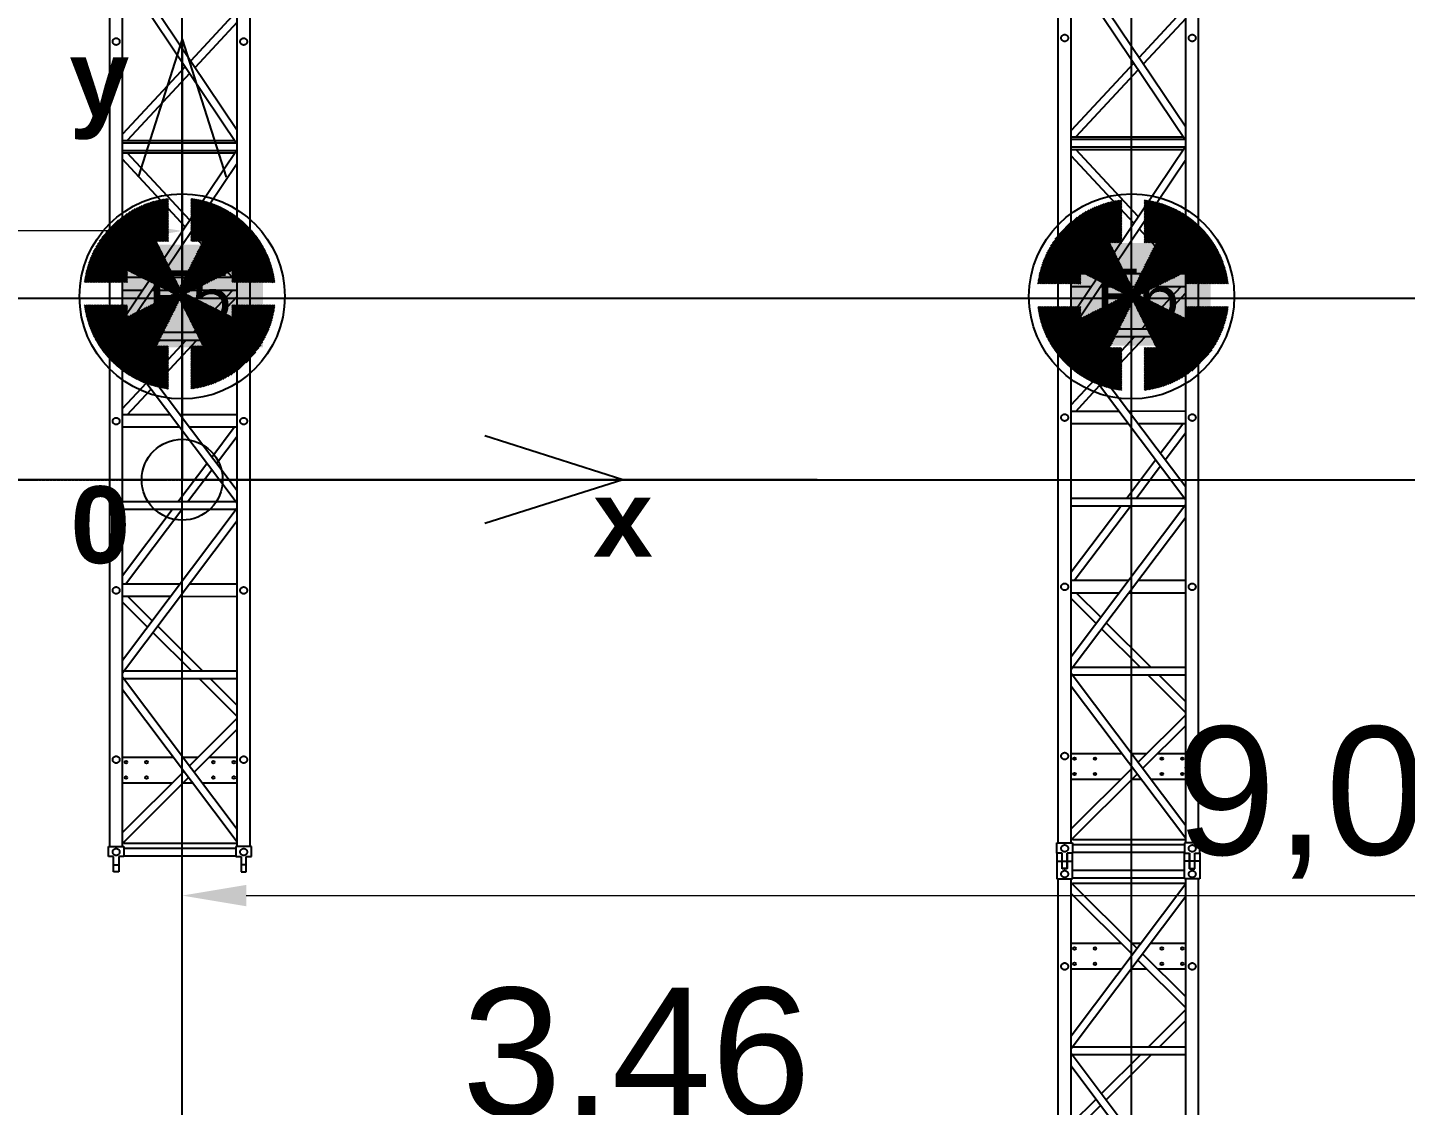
# Model space of a CAD drawing. Header units: millimetres. Extents: x -30921 to 91963, y -65754 to 26853.
# Drawn here: x -603 to 4767, y -16828 to -12625 of the extents above; entities that cross this region are included whole.
import ezdxf

# ---------------------------------------------------------------- set-up
doc = ezdxf.new("R2010")
doc.units = ezdxf.units.MM
doc.header["$LTSCALE"] = 0.1
doc.header["$MEASUREMENT"] = 0
doc.linetypes.add('AXES2', pattern=[28.575, 19.05, -3.175, 3.175, -3.175])
doc.linetypes.add('CACHE2', pattern=[4.7625, 3.175, -1.5875])
doc.layers.get('0').update_dxf_attribs({"linetype": 'CONTINUOUS'})
doc.layers.get('Defpoints').update_dxf_attribs({"linetype": 'CONTINUOUS'})
for name, color, linetype, lineweight in [('BORN IN 90-Cotation', 6, 'CONTINUOUS', 9), ('LOADIST POINTS_DECKCHAINES', 7, 'CONTINUOUS', 0), ('PRE RIG COTATIONS', 5, 'CONTINUOUS', 0)]:
    doc.layers.add(name, color=color, linetype=linetype, lineweight=lineweight)
for name, color, linetype in [('BORN IN 90-Repère', 24, 'CONTINUOUS'), ('BORN IN 90-Scène 24.40X14.64', 190, 'CACHE2'), ('LOADIST POINTS_ACCROCHES', 7, 'CONTINUOUS'), ('LOADIST POINTS_ACCROCHES_nom', 7, 'CONTINUOUS'), ('PRE RIG STACCO C500 ACIER', 7, 'CONTINUOUS'), ('SALLE PASSERELLE', 8, 'CONTINUOUS'), ('SALLE PTRES_FACE__LOINTAIN', 100, 'CONTINUOUS'), ('SALLE PTRES_JARDIN_COUR', 90, 'CONTINUOUS')]:
    doc.layers.add(name, color=color, linetype=linetype)
doc.styles.add('Arial', font='arial.ttf')
doc.styles.get("Standard").update_dxf_attribs({"font": 'ARIALUNI.TTF'})
doc.dimstyles.new('1-100', dxfattribs={"dimscale": 100, "dimtxt": 2.5, "dimasz": 2.5, "dimexe": 1.25, "dimexo": 0.625, "dimtad": 1, "dimlfac": 0.001, "dimzin": 1, "dimtxsty": 'STANDARD', "dimcen": 2.5, "dimclrd": 256, "dimclre": 256, "dimclrt": 7, "dimadec": 0, "dimazin": 0, "dimtfac": 1, "dimtmove": 0, "dimatfit": 0, "dimfxl": 1.25, "dimlwd": -1, "dimlwe": -1, "dimarcsym": 0})
doc.dimstyles.get("Standard").update_dxf_attribs({"dimtxt": 500, "dimasz": 200, "dimexe": 0.18, "dimexo": 0.0625, "dimgap": 100, "dimtad": 1, "dimtih": 1, "dimtoh": 1, "dimlfac": 0.001, "dimzin": 0, "dimdsep": 46, "dimtxsty": 'Arial', "dimcen": 0.09, "dimadec": 0, "dimazin": 0, "dimtfac": 1, "dimtofl": 0, "dimtmove": 2, "dimatfit": 3, "dimfxl": 0.18, "dimtolj": 1, "dimtzin": 0, "dimarcsym": 0})

# ---------------------------------------------------------------- blocks, each defined once
blk = doc.blocks.new('STACCO_500_CARRE_ACIER_5.60_VERT')
at = {"color": 3}
for p, q in [((-0.028, 0), (0.032, 0)), ((-0.028, 0), (0, 0)), ((-0.028, -0.02), (-0.028, 0)), ((0, 0), (0, -0.02)), ((0.032, 0), (0.032, 0.02)), ((0.032, 0.02), (0.0715, 0.02)), ((0.0715, 0.02), (0.0715, -0.04)), ((0.0715, 0.015), (5.5315, 0.015)), ((5.631, 0.02), (5.5315, 0.02)), ((5.5315, 0.02), (5.5315, -0.04)), ((5.571, -0.02), (5.571, 0)), ((5.571, 0), (5.631, 0)), ((5.6, 0.02), (5.6, 0.002)), ((5.6, 0.02), (5.6, 0)), ((5.631, 0), (5.631, 0.02)), ((0.032, -0.02), (-0.028, -0.02)), ((0.032, -0.04), (0.032, -0.02)), ((0.0715, -0.04), (0.032, -0.04)), ((0.035, -0.04), (0.035, -0.477)), ((0.035, -0.04), (0.035, -0.477)), ((0.065, -0.04), (0.065, -0.477)), ((0.0715, -0.035), (5.5315, -0.035)), ((0.3401, -0.2924), (0.0837, -0.035)), ((0.085, -0.04), (0.085, -0.477)), ((0.0883, -0.482), (0.6819, -0.035)), ((0.3643, -0.2742), (0.1261, -0.035)), ((0.1381, -0.482), (0.7317, -0.035)), ((0.32, -0.035), (0.32, -0.2297)), ((0.42, -0.035), (0.42, -0.2322)), ((0.725, -0.482), (0.725, -0.0401)), ((0.7483, -0.035), (1.3419, -0.482)), ((0.755, -0.482), (0.755, -0.0401)), ((0.7981, -0.035), (1.3917, -0.482)), ((0.9272, -0.1322), (1.0239, -0.035)), ((1.0458, -0.2215), (1.0458, -0.035)), ((1.0941, -0.2579), (1.0941, -0.035)), ((1.0941, -0.047), (1.385, -0.266)), ((1.1281, -0.035), (1.385, -0.2284)), ((1.385, -0.4769), (1.385, -0.035)), ((1.4083, -0.482), (2.0019, -0.035)), ((1.415, -0.4769), (1.415, -0.035)), ((1.4581, -0.482), (2.0517, -0.035)), ((1.7059, -0.2579), (1.7059, -0.035)), ((1.7541, -0.2215), (1.7541, -0.035)), ((1.7541, -0.0529), (1.8544, -0.146)), ((1.779, -0.035), (1.8787, -0.1277)), ((2.045, -0.482), (2.045, -0.0401)), ((2.0703, -0.035), (2.7359, -0.482)), ((2.075, -0.482), (2.075, -0.0381)), ((2.1241, -0.035), (2.7897, -0.482)), ((2.24, -0.1128), (2.24, -0.035)), ((2.29, -0.1464), (2.29, -0.035)), ((2.488, -0.2794), (2.751, -0.035)), ((2.5136, -0.2966), (2.7758, -0.0529)), ((2.7758, -0.035), (2.7758, -0.4727)), ((2.785, -0.035), (2.785, -0.4789)), ((3.4759, -0.035), (2.8103, -0.482)), ((2.815, -0.035), (2.815, -0.4789)), ((2.8241, -0.035), (2.8241, -0.4727)), ((3.0864, -0.2966), (2.8241, -0.0529)), ((3.112, -0.2794), (2.849, -0.035)), ((3.5297, -0.035), (2.8641, -0.482)), ((3.31, -0.1464), (3.31, -0.035)), ((3.36, -0.1128), (3.36, -0.035)), ((3.525, -0.482), (3.525, -0.0381)), ((4.1419, -0.482), (3.5483, -0.035)), ((3.555, -0.482), (3.555, -0.0401)), ((4.1917, -0.482), (3.5981, -0.035)), ((3.821, -0.035), (3.7213, -0.1277)), ((3.8458, -0.0529), (3.7456, -0.146)), ((3.8458, -0.2215), (3.8458, -0.035)), ((3.8942, -0.2579), (3.8942, -0.035)), ((4.185, -0.4769), (4.185, -0.035)), ((4.8019, -0.035), (4.2083, -0.482)), ((4.4719, -0.035), (4.215, -0.2284)), ((4.215, -0.4769), (4.215, -0.035)), ((4.5059, -0.047), (4.215, -0.266)), ((4.8517, -0.035), (4.2581, -0.482)), ((4.5059, -0.2579), (4.5059, -0.035)), ((4.5541, -0.2215), (4.5541, -0.035)), ((4.6728, -0.1322), (4.5761, -0.035)), ((4.845, -0.482), (4.845, -0.0401)), ((5.4619, -0.482), (4.8683, -0.035)), ((4.875, -0.482), (4.875, -0.0401)), ((5.5117, -0.482), (4.9181, -0.035)), ((5.18, -0.035), (5.18, -0.2322)), ((5.2357, -0.2742), (5.4739, -0.035)), ((5.2599, -0.2924), (5.5163, -0.035)), ((5.28, -0.035), (5.28, -0.2297)), ((5.515, -0.04), (5.515, -0.477)), ((5.5315, -0.04), (5.631, -0.04)), ((5.535, -0.04), (5.535, -0.477)), ((5.565, -0.04), (5.565, -0.477)), ((5.571, -0.02), (5.631, -0.02)), ((5.6, -0.02), (5.6, -0.04)), ((5.6, -0.022), (5.6, -0.04)), ((5.631, -0.04), (5.631, -0.02)), ((0.9514, -0.1504), (1.0458, -0.0555)), ((4.6486, -0.1504), (4.5541, -0.0555)), ((0.755, -0.305), (0.9058, -0.1536)), ((1.9011, -0.1485), (2.045, -0.2822)), ((2.24, -0.482), (2.24, -0.149)), ((3.36, -0.482), (3.36, -0.149)), ((3.6989, -0.1485), (3.555, -0.2822)), ((4.845, -0.305), (4.6942, -0.1536)), ((0.755, -0.3475), (0.93, -0.1718)), ((1.8767, -0.1668), (2.045, -0.3231)), ((2.29, -0.482), (2.29, -0.1825)), ((3.31, -0.482), (3.31, -0.1825)), ((3.7233, -0.1668), (3.555, -0.3231)), ((4.845, -0.3475), (4.67, -0.1718)), ((1.0458, -0.482), (1.0451, -0.2585)), ((1.415, -0.251), (1.565, -0.364)), ((1.7542, -0.482), (1.7549, -0.2585)), ((3.8458, -0.482), (3.8451, -0.2585)), ((4.185, -0.251), (4.035, -0.364)), ((4.5541, -0.482), (4.5549, -0.2585)), ((0.32, -0.2722), (0.32, -0.3075)), ((0.5289, -0.482), (0.3614, -0.3138)), ((0.5713, -0.482), (0.3856, -0.2956)), ((0.42, -0.2697), (0.42, -0.3301)), ((1.0941, -0.482), (1.0941, -0.2955)), ((1.415, -0.2886), (1.5401, -0.3827)), ((1.7059, -0.482), (1.7059, -0.2955)), ((2.075, -0.31), (2.24, -0.4633)), ((2.29, -0.4633), (2.4654, -0.3004)), ((2.314, -0.482), (2.491, -0.3175)), ((3.286, -0.482), (3.109, -0.3175)), ((3.31, -0.4633), (3.1346, -0.3004)), ((3.525, -0.31), (3.36, -0.4633)), ((3.8942, -0.482), (3.8942, -0.2955)), ((4.185, -0.2886), (4.0599, -0.3827)), ((4.5059, -0.482), (4.5059, -0.2955)), ((5.0287, -0.482), (5.2144, -0.2956)), ((5.0711, -0.482), (5.2386, -0.3138)), ((5.18, -0.2697), (5.18, -0.3301)), ((5.28, -0.2722), (5.28, -0.3075)), ((0.32, -0.3451), (0.32, -0.482)), ((0.42, -0.3726), (0.42, -0.482)), ((0.5787, -0.482), (0.725, -0.3351)), ((2.075, -0.351), (2.216, -0.482)), ((3.525, -0.351), (3.384, -0.482)), ((5.0213, -0.482), (4.875, -0.3351)), ((5.18, -0.3726), (5.18, -0.482)), ((5.28, -0.3451), (5.28, -0.482)), ((0.6211, -0.482), (0.725, -0.3777)), ((1.565, -0.4015), (1.6719, -0.482)), ((1.5899, -0.3827), (1.7059, -0.47)), ((4.0101, -0.3827), (3.8942, -0.47)), ((4.035, -0.4015), (3.9281, -0.482)), ((4.9789, -0.482), (4.875, -0.3777)), ((0.0715, -0.477), (0.032, -0.477)), ((0.032, -0.477), (0.032, -0.497)), ((0.0715, -0.537), (0.0715, -0.477)), ((0.0715, -0.482), (5.5315, -0.482)), ((5.5315, -0.537), (5.5315, -0.477)), ((5.5315, -0.477), (5.631, -0.477)), ((5.6, -0.495), (5.6, -0.477)), ((5.6, -0.497), (5.6, -0.477)), ((5.631, -0.477), (5.631, -0.497)), ((0.032, -0.497), (-0.028, -0.497)), ((-0.028, -0.497), (-0.028, -0.517)), ((-0.028, -0.517), (0.032, -0.517)), ((-0.028, -0.517), (0, -0.517)), ((0, -0.517), (0, -0.497)), ((0.032, -0.517), (0.032, -0.537)), ((0.0715, -0.532), (5.5315, -0.532)), ((5.571, -0.497), (5.571, -0.517)), ((5.571, -0.497), (5.631, -0.497)), ((5.571, -0.517), (5.631, -0.517)), ((5.6, -0.537), (5.6, -0.517)), ((5.6, -0.537), (5.6, -0.519)), ((5.631, -0.517), (5.631, -0.537)), ((0.032, -0.537), (0.0715, -0.537)), ((5.631, -0.537), (5.5315, -0.537))]:
    blk.add_line(p, q, dxfattribs=at)
at = {"color": 3, "linetype": 'CACHE2'}
for centre in [(0.05, -0.01), (0.41, -0.01), (1.07, -0.01), (1.73, -0.01), (2.39, -0.01), (3.21, -0.01), (3.87, -0.01), (4.53, -0.01), (5.19, -0.01), (5.55, -0.01), (0.05, -0.507), (0.41, -0.507), (1.07, -0.507), (1.73, -0.507), (2.39, -0.507), (3.21, -0.507), (3.87, -0.507), (4.53, -0.507), (5.19, -0.507), (5.55, -0.507)]:
    blk.add_circle(centre, 0.0135, dxfattribs=at)
at = {"color": 3}
for centre in [(0.34, -0.0485), (0.4, -0.0485), (5.2, -0.0485), (5.26, -0.0485), (0.34, -0.1285), (0.4, -0.1285), (5.2, -0.1285), (5.26, -0.1285), (0.34, -0.3885), (0.4, -0.3885), (5.2, -0.3885), (5.26, -0.3885), (0.34, -0.4685), (0.4, -0.4685), (5.2, -0.4685), (5.26, -0.4685)]:
    blk.add_circle(centre, 0.005, dxfattribs=at)
blk = doc.blocks.new("POINT D'ACCROCHE LAMELLE LE MANS")
at = {"linetype": 'Continuous', "transparency": 33554457}
h = blk.add_hatch(dxfattribs=at)
h.set_pattern_fill('ANSI31', color=256, scale=25)
h.paths.add_polyline_path([(89.4, 203.9), (0, 25), (-89.4, 203.9), (-44, 203.9), (-44, 371.7, 0.346764), (-371.7, 44), (-203.9, 44), (-203.9, 89.4), (-25, 0), (-203.9, -89.4), (-203.9, -44), (-371.7, -44, 0.346764), (-44, -371.7), (-44, -203.9), (-89.4, -203.9), (0, -25), (89.4, -203.9), (44, -203.9), (44, -371.7, 0.346764), (371.7, -44), (203.9, -44), (203.9, -89.4), (25, 0), (203.9, 89.4), (203.9, 44), (371.7, 44, 0.346764), (44, 371.7), (44, 203.9)])
h.paths.add_polyline_path([(-2, 0, -1), (2, 0, -1)], flags=16)
blk = doc.blocks.new('*D40')
at = {"color": 0, "linetype": 'Continuous', "lineweight": -2, "transparency": 16777216}
for p, q in [((2474.1, -14388), (-1426, -14388)), ((-1425.8, -14588), (-1425.8, -17253.8)), ((-1425.8, -20630.1), (-1425.8, -17964.3)), ((859.5, -20830.1), (-1426, -20830.1))]:
    blk.add_line(p, q, dxfattribs=at)
at = {"color": 0, "linetype": 'Continuous', "transparency": 16777216}
for points in [[(-1459.1, -14588), (-1392.5, -14588), (-1425.8, -14388)], [(-1459.1, -20630.1), (-1392.5, -20630.1), (-1425.8, -20830.1)]]:
    blk.add_solid(points, dxfattribs=at)
at = {"layer": 'Defpoints', "color": 0, "linetype": 'Continuous', "transparency": 16777216}
for p in [(-1425.8, -14388), (2474.1, -14388), (859.5, -20830.1)]:
    blk.add_point(p, dxfattribs=at)
at = {"color": 0, "linetype": 'Continuous', "transparency": 16777216, "insert": (-1425.8, -17609), "char_height": 500, "attachment_point": 5, "style": 'Arial', "bg_fill": 1, "box_fill_scale": 1.25, "bg_fill_color": 2, "bg_fill_transparency": 0}
blk.add_mtext('\\A1;6.44m', dxfattribs=at)
blk = doc.blocks.new('*D50')
at = {"layer": 'BORN IN 90-Cotation', "transparency": 16777216}
for p, q in [((62.5, 2439.5), (11138.8, 2439.5)), ((11013.8, 250), (11013.8, 2189.5)), ((62.5, 0), (11138.8, 0))]:
    blk.add_line(p, q, dxfattribs=at)
for points in [[(11055.4, 2189.5), (10972.1, 2189.5), (11013.8, 2439.5)], [(10972.1, 250), (11055.4, 250), (11013.8, 0)]]:
    blk.add_solid(points, dxfattribs=at)
at = {"layer": 'Defpoints', "color": 0, "transparency": 16777216}
for p in [(0, 2439.5), (11013.8, 2439.5), (0, 0)]:
    blk.add_point(p, dxfattribs=at)
at = {"layer": 'BORN IN 90-Cotation', "color": 7, "transparency": 16777216, "insert": (10650.8, 1500), "char_height": 500, "attachment_point": 5, "rotation": 90}
blk.add_mtext('2,44', dxfattribs=at)
blk = doc.blocks.new('*D51')
at = {"layer": 'BORN IN 90-Cotation', "transparency": 16777216}
for p, q in [((5153.7, 7086.7), (12062.5, 7086.7)), ((11937.5, 250), (11937.5, 6836.7)), ((125, 0), (12062.5, 0))]:
    blk.add_line(p, q, dxfattribs=at)
for points in [[(11979.2, 6836.7), (11895.8, 6836.7), (11937.5, 7086.7)], [(11895.8, 250), (11979.2, 250), (11937.5, 0)]]:
    blk.add_solid(points, dxfattribs=at)
at = {"layer": 'Defpoints', "color": 0, "transparency": 16777216}
for p in [(5091.2, 7086.7), (11937.5, 7086.7), (62.5, 0)]:
    blk.add_point(p, dxfattribs=at)
at = {"layer": 'BORN IN 90-Cotation', "color": 7, "transparency": 16777216, "insert": (11574.5, 4514.7), "char_height": 500, "attachment_point": 5, "rotation": 90}
blk.add_mtext('7,09', dxfattribs=at)
blk = doc.blocks.new('*D52')
at = {"layer": 'BORN IN 90-Cotation', "transparency": 16777216}
for p, q in [((62.5, 11753.6), (13102.3, 11753.6)), ((12977.3, 11503.6), (12977.3, 250)), ((62.5, 0), (13102.3, 0))]:
    blk.add_line(p, q, dxfattribs=at)
for points in [[(13019, 11503.6), (12935.6, 11503.6), (12977.3, 11753.6)], [(12935.6, 250), (13019, 250), (12977.3, 0)]]:
    blk.add_solid(points, dxfattribs=at)
at = {"layer": 'Defpoints', "color": 0, "transparency": 16777216}
for p in [(0, 11753.6), (0, 0), (12977.3, 0)]:
    blk.add_point(p, dxfattribs=at)
at = {"layer": 'BORN IN 90-Cotation', "color": 7, "transparency": 16777216, "insert": (12614.3, 7799.7), "char_height": 500, "attachment_point": 5, "rotation": 90}
blk.add_mtext('11,75', dxfattribs=at)
blk = doc.blocks.new('*D53')
at = {"layer": 'BORN IN 90-Cotation', "transparency": 16777216}
for p, q in [((9409.9, 13298.3), (14081.1, 13298.3)), ((13956.1, 13048.3), (13956.1, 250)), ((62.5, 0), (14081.1, 0))]:
    blk.add_line(p, q, dxfattribs=at)
for points in [[(13997.8, 13048.3), (13914.5, 13048.3), (13956.1, 13298.3)], [(13914.5, 250), (13997.8, 250), (13956.1, 0)]]:
    blk.add_solid(points, dxfattribs=at)
at = {"layer": 'Defpoints', "color": 0, "transparency": 16777216}
for p in [(9347.4, 13298.3), (0, 0), (13956.1, 0)]:
    blk.add_point(p, dxfattribs=at)
at = {"layer": 'BORN IN 90-Cotation', "color": 7, "transparency": 16777216, "insert": (13593.2, 9586.7), "char_height": 500, "attachment_point": 5, "rotation": 90}
blk.add_mtext('13,30', dxfattribs=at)
blk = doc.blocks.new('*D54')
at = {"layer": 'BORN IN 90-Cotation', "transparency": 16777216}
for p, q in [((-2056.2, 14604.6), (15004.9, 14604.6)), ((14879.9, 14354.6), (14879.9, 250)), ((62.5, 0), (15004.9, 0))]:
    blk.add_line(p, q, dxfattribs=at)
for points in [[(14921.6, 14354.6), (14838.2, 14354.6), (14879.9, 14604.6)], [(14838.2, 250), (14921.6, 250), (14879.9, 0)]]:
    blk.add_solid(points, dxfattribs=at)
at = {"layer": 'Defpoints', "color": 0, "transparency": 16777216}
for p in [(-2118.7, 14604.6), (0, 0), (14879.9, 0)]:
    blk.add_point(p, dxfattribs=at)
at = {"layer": 'BORN IN 90-Cotation', "color": 7, "transparency": 16777216, "insert": (14516.9, 11802.7), "char_height": 500, "attachment_point": 5, "rotation": 90}
blk.add_mtext('14,60', dxfattribs=at)
blk = doc.blocks.new('*D55')
at = {"layer": 'BORN IN 90-Cotation', "transparency": 16777216}
for p, q in [((-2411.8, 15249.2), (16031.3, 15249.2)), ((15906.3, 250), (15906.3, 14999.2)), ((62.5, 0), (16031.3, 0))]:
    blk.add_line(p, q, dxfattribs=at)
for points in [[(15948, 14999.2), (15864.7, 14999.2), (15906.3, 15249.2)], [(15864.7, 250), (15948, 250), (15906.3, 0)]]:
    blk.add_solid(points, dxfattribs=at)
at = {"layer": 'Defpoints', "color": 0, "transparency": 16777216}
for p in [(-2474.3, 15249.2), (15906.3, 15249.2), (0, 0)]:
    blk.add_point(p, dxfattribs=at)
at = {"layer": 'BORN IN 90-Cotation', "color": 7, "transparency": 16777216, "insert": (15543.4, 13924), "char_height": 500, "attachment_point": 5, "rotation": 90}
blk.add_mtext('15,25', dxfattribs=at)
blk = doc.blocks.new('*D57')
at = {"layer": 'BORN IN 90-Cotation', "transparency": 16777216}
for p, q in [((0, -62.5), (0, -2765.7)), ((3460, -4185.4), (3460, -2515.7)), ((250, -2640.7), (3210, -2640.7))]:
    blk.add_line(p, q, dxfattribs=at)
for points in [[(250, -2599), (250, -2682.4), (0, -2640.7)], [(3210, -2682.4), (3210, -2599), (3460, -2640.7)]]:
    blk.add_solid(points, dxfattribs=at)
at = {"layer": 'Defpoints', "color": 0, "transparency": 16777216}
for p in [(0, 0), (3460, -2640.7), (3460, -4247.9)]:
    blk.add_point(p, dxfattribs=at)
at = {"layer": 'BORN IN 90-Cotation', "color": 7, "transparency": 16777216, "insert": (1770, -2277.7), "char_height": 500, "attachment_point": 5}
blk.add_mtext('3,46', dxfattribs=at)
blk = doc.blocks.new('*D58')
at = {"layer": 'BORN IN 90-Cotation', "transparency": 16777216}
for p, q in [((0, -62.5), (0, -1746.6)), ((9068.3, -4160.4), (9068.3, -1496.6)), ((250, -1621.6), (8818.3, -1621.6))]:
    blk.add_line(p, q, dxfattribs=at)
for points in [[(250, -1579.9), (250, -1663.2), (0, -1621.6)], [(8818.3, -1663.2), (8818.3, -1579.9), (9068.3, -1621.6)]]:
    blk.add_solid(points, dxfattribs=at)
at = {"layer": 'Defpoints', "color": 0, "transparency": 16777216}
for p in [(0, 0), (9068.3, -1621.6), (9068.3, -4222.9)]:
    blk.add_point(p, dxfattribs=at)
at = {"layer": 'BORN IN 90-Cotation', "color": 7, "transparency": 16777216, "insert": (4552.9, -1258.6), "char_height": 500, "attachment_point": 5}
blk.add_mtext('9,07', dxfattribs=at)
blk = doc.blocks.new('*D61')
at = {"layer": 'BORN IN 90-Cotation', "transparency": 16777216}
for p, q in [((-5999.4, 2437.5), (-5999.4, 844.9)), ((0, 62.5), (0, 1094.9)), ((-250, 969.9), (-5749.4, 969.9))]:
    blk.add_line(p, q, dxfattribs=at)
for points in [[(-5749.4, 1011.6), (-5749.4, 928.3), (-5999.4, 969.9)], [(-250, 928.3), (-250, 1011.6), (0, 969.9)]]:
    blk.add_solid(points, dxfattribs=at)
at = {"layer": 'Defpoints', "color": 0, "transparency": 16777216}
for p in [(-5999.4, 2500), (-5999.4, 969.9), (0, 0)]:
    blk.add_point(p, dxfattribs=at)
at = {"layer": 'BORN IN 90-Cotation', "color": 7, "transparency": 16777216, "insert": (-3088.2, 1332.9), "char_height": 500, "attachment_point": 5}
blk.add_mtext('6,00', dxfattribs=at)
blk = doc.blocks.new('*D62')
at = {"layer": 'BORN IN 90-Cotation', "transparency": 16777216}
for p, q in [((0, -62.5), (0, -7123.1)), ((250, -6998.1), (15735.2, -6998.1)), ((15985.2, -7009.1), (15985.2, -7123.1))]:
    blk.add_line(p, q, dxfattribs=at)
for points in [[(250, -6956.4), (250, -7039.7), (0, -6998.1)], [(15735.2, -7039.7), (15735.2, -6956.4), (15985.2, -6998.1)]]:
    blk.add_solid(points, dxfattribs=at)
at = {"layer": 'Defpoints', "color": 0, "transparency": 16777216}
for p in [(0, 0), (15985.2, -6946.6), (15985.2, -6998.1)]:
    blk.add_point(p, dxfattribs=at)
at = {"layer": 'BORN IN 90-Cotation', "color": 7, "transparency": 16777216, "insert": (7701.9, -6635.1), "char_height": 500, "attachment_point": 5}
blk.add_mtext('15,99', dxfattribs=at)
blk = doc.blocks.new('*D71')
at = {"layer": 'BORN IN 90-Cotation', "transparency": 16777216}
for p, q in [((0, -1428.8), (0, -6079.6)), ((13807, -1523.3), (13807, -6079.6)), ((250, -5954.6), (13557, -5954.6))]:
    blk.add_line(p, q, dxfattribs=at)
for points in [[(250, -5912.9), (250, -5996.3), (0, -5954.6)], [(13557, -5996.3), (13557, -5912.9), (13807, -5954.6)]]:
    blk.add_solid(points, dxfattribs=at)
at = {"layer": 'Defpoints', "color": 0, "transparency": 16777216}
for p in [(0, -1366.3), (13807, -1460.8), (13807, -5954.6)]:
    blk.add_point(p, dxfattribs=at)
at = {"layer": 'BORN IN 90-Cotation', "color": 7, "transparency": 16777216, "insert": (2049.9, -5591.6), "char_height": 500, "attachment_point": 5}
blk.add_mtext('13,81', dxfattribs=at)
blk = doc.blocks.new('*D73')
at = {"layer": 'BORN IN 90-Cotation', "transparency": 16777216}
for p, q in [((0, -62.5), (0, -5718.3)), ((-9995.9, -2064), (-9995.9, -5718.3)), ((-250, -5593.3), (-9745.9, -5593.3))]:
    blk.add_line(p, q, dxfattribs=at)
for points in [[(-9745.9, -5551.6), (-9745.9, -5634.9), (-9995.9, -5593.3)], [(-250, -5634.9), (-250, -5551.6), (0, -5593.3)]]:
    blk.add_solid(points, dxfattribs=at)
at = {"layer": 'Defpoints', "color": 0, "transparency": 16777216}
for p in [(0, 0), (-9995.9, -2001.5), (-9995.9, -5593.3)]:
    blk.add_point(p, dxfattribs=at)
at = {"layer": 'BORN IN 90-Cotation', "color": 7, "transparency": 16777216, "insert": (-4565, -5230.3), "char_height": 500, "attachment_point": 5}
blk.add_mtext('10,00', dxfattribs=at)
blk = doc.blocks.new('*D74')
at = {"layer": 'BORN IN 90-Cotation', "transparency": 16777216}
for p, q in [((0, -1592.3), (0, -6885.1)), ((-11301.9, -1759.8), (-11301.9, -6885.1)), ((-250, -6760.1), (-11051.9, -6760.1))]:
    blk.add_line(p, q, dxfattribs=at)
for points in [[(-11051.9, -6718.4), (-11051.9, -6801.8), (-11301.9, -6760.1)], [(-250, -6801.8), (-250, -6718.4), (0, -6760.1)]]:
    blk.add_solid(points, dxfattribs=at)
at = {"layer": 'Defpoints', "color": 0, "transparency": 16777216}
for p in [(0, -1529.8), (-11301.9, -1697.3), (-11301.9, -6760.1)]:
    blk.add_point(p, dxfattribs=at)
at = {"layer": 'BORN IN 90-Cotation', "color": 7, "transparency": 16777216, "insert": (-5651, -6397.1), "char_height": 500, "attachment_point": 5}
blk.add_mtext('11,30', dxfattribs=at)
blk = doc.blocks.new('*D75')
at = {"layer": 'BORN IN 90-Cotation', "transparency": 16777216}
for p, q in [((-12503.6, -1759.8), (-12503.6, -8126.9)), ((0, -2471.1), (0, -8126.9)), ((-250, -8001.9), (-12253.6, -8001.9))]:
    blk.add_line(p, q, dxfattribs=at)
for points in [[(-12253.6, -7960.2), (-12253.6, -8043.6), (-12503.6, -8001.9)], [(-250, -8043.6), (-250, -7960.2), (0, -8001.9)]]:
    blk.add_solid(points, dxfattribs=at)
at = {"layer": 'Defpoints', "color": 0, "transparency": 16777216}
for p in [(-12503.6, -1697.3), (0, -2408.6), (-12503.6, -8001.9)]:
    blk.add_point(p, dxfattribs=at)
at = {"layer": 'BORN IN 90-Cotation', "color": 7, "transparency": 16777216, "insert": (-6251.8, -7638.9), "char_height": 500, "attachment_point": 5}
blk.add_mtext('12,50', dxfattribs=at)
blk = doc.blocks.new('*D92')
at = {"layer": 'Defpoints', "color": 0, "linetype": 'Continuous', "transparency": 16777216}
for p in [(-0.1, -14388), (789.8, -14388), (17363.4, -14828)]:
    blk.add_point(p, dxfattribs=at)
at = {"layer": 'PRE RIG COTATIONS', "color": 0, "linetype": 'Continuous', "lineweight": -2, "transparency": 16777216}
for p, q in [((789.9, -14388), (16563.4, -14388)), ((16563.4, -14388), (16963.4, -14828)), ((16963.4, -14828), (19330.7, -14828))]:
    blk.add_line(p, q, dxfattribs=at)
at = {"layer": 'PRE RIG COTATIONS', "color": 0, "linetype": 'Continuous', "transparency": 16777216, "insert": (18397, -14472.7), "char_height": 500, "attachment_point": 5, "style": 'Arial'}
blk.add_mtext('\\A1;0.00m', dxfattribs=at)
blk = doc.blocks.new('*D93')
at = {"layer": 'Defpoints', "color": 0, "linetype": 'Continuous', "transparency": 16777216}
for p in [(3084.4, -223.3), (17382.5, -280.4), (-0.1, -14388)]:
    blk.add_point(p, dxfattribs=at)
at = {"layer": 'PRE RIG COTATIONS', "color": 0, "linetype": 'Continuous', "lineweight": -2, "transparency": 16777216}
for p, q in [((3084.4, -223.3), (16582.5, -223.3)), ((16582.5, -223.3), (16982.5, -280.4)), ((16982.5, -280.4), (19691.2, -280.4))]:
    blk.add_line(p, q, dxfattribs=at)
at = {"layer": 'PRE RIG COTATIONS', "color": 0, "linetype": 'Continuous', "transparency": 16777216, "insert": (18586.8, 74.9), "char_height": 500, "attachment_point": 5, "style": 'Arial'}
blk.add_mtext('\\A1;14.16m', dxfattribs=at)
blk = doc.blocks.new('*D94')
at = {"layer": 'Defpoints', "color": 0, "linetype": 'Continuous', "transparency": 16777216}
for p in [(-5619.1, -7295.1), (16743.2, -7279.4), (-0.1, -14388)]:
    blk.add_point(p, dxfattribs=at)
at = {"layer": 'PRE RIG COTATIONS', "color": 0, "linetype": 'Continuous', "lineweight": -2, "transparency": 16777216}
for p, q in [((-5619.1, -7295.1), (15943.2, -7295.1)), ((15943.2, -7295.1), (16343.2, -7279.4)), ((16343.2, -7279.4), (18706.4, -7279.4))]:
    blk.add_line(p, q, dxfattribs=at)
at = {"layer": 'PRE RIG COTATIONS', "color": 0, "linetype": 'Continuous', "transparency": 16777216, "insert": (17774.8, -6924.1), "char_height": 500, "attachment_point": 5, "style": 'Arial'}
blk.add_mtext('\\A1;7.09m', dxfattribs=at)
blk = doc.blocks.new('*D95')
at = {"layer": 'Defpoints', "color": 0, "linetype": 'Continuous', "transparency": 16777216}
for p in [(6181.4, -11137.8), (8352.9, -11162), (-0.1, -14388)]:
    blk.add_point(p, dxfattribs=at)
at = {"layer": 'PRE RIG COTATIONS', "color": 0, "linetype": 'Continuous', "lineweight": -2, "transparency": 16777216}
for p, q in [((6181.5, -11137.8), (7552.9, -11137.8)), ((7552.9, -11137.8), (7952.9, -11162)), ((7952.9, -11162), (10319.8, -11162))]:
    blk.add_line(p, q, dxfattribs=at)
at = {"layer": 'PRE RIG COTATIONS', "color": 0, "linetype": 'Continuous', "transparency": 16777216, "insert": (9386.3, -10806.6), "char_height": 500, "attachment_point": 5, "style": 'Arial'}
blk.add_mtext('\\A1;3.25m', dxfattribs=at)
blk = doc.blocks.new('*D96')
at = {"layer": 'Defpoints', "color": 0, "linetype": 'Continuous', "transparency": 16777216}
for p in [(6181.4, -11888), (8576.3, -11948.5), (-0.1, -14388)]:
    blk.add_point(p, dxfattribs=at)
at = {"layer": 'PRE RIG COTATIONS', "color": 0, "linetype": 'Continuous', "lineweight": -2, "transparency": 16777216}
for p, q in [((6181.5, -11888), (7776.3, -11888)), ((7776.3, -11888), (8176.3, -11948.5)), ((8176.3, -11948.5), (10552.1, -11948.5))]:
    blk.add_line(p, q, dxfattribs=at)
at = {"layer": 'PRE RIG COTATIONS', "color": 0, "linetype": 'Continuous', "transparency": 16777216, "insert": (9614.2, -11593.2), "char_height": 500, "attachment_point": 5, "style": 'Arial'}
blk.add_mtext('\\A1;2.50m', dxfattribs=at)
blk = doc.blocks.new('*D97')
at = {"layer": 'Defpoints', "color": 0, "linetype": 'Continuous', "transparency": 16777216}
for p in [(-9899.8, -12788.4), (-5820.3, -12825.7), (-0.1, -14388)]:
    blk.add_point(p, dxfattribs=at)
at = {"layer": 'PRE RIG COTATIONS', "color": 0, "linetype": 'Continuous', "lineweight": -2, "transparency": 16777216}
for p, q in [((-9899.7, -12788.4), (-6620.3, -12788.4)), ((-6620.3, -12788.4), (-6220.3, -12825.7)), ((-6220.3, -12825.7), (-3900.1, -12825.7))]:
    blk.add_line(p, q, dxfattribs=at)
at = {"layer": 'PRE RIG COTATIONS', "color": 0, "linetype": 'Continuous', "transparency": 16777216, "insert": (-4810.2, -12470.4), "char_height": 500, "attachment_point": 5, "style": 'Arial'}
blk.add_mtext('\\A1;1.60m', dxfattribs=at)
blk = doc.blocks.new('*D100')
at = {"layer": 'Defpoints', "color": 0, "linetype": 'Continuous', "transparency": 16777216}
for p in [(-0.1, -14388), (-2791.1, -15938.1), (-9338.2, -16034.3)]:
    blk.add_point(p, dxfattribs=at)
at = {"layer": 'PRE RIG COTATIONS', "color": 0, "linetype": 'Continuous', "lineweight": -2, "transparency": 16777216}
for p, q in [((-3591.1, -16034.3), (-3191.1, -15938.1)), ((-3191.1, -15938.1), (-870.8, -15938.1)), ((-9338.1, -16034.3), (-3591.1, -16034.3))]:
    blk.add_line(p, q, dxfattribs=at)
at = {"layer": 'PRE RIG COTATIONS', "color": 0, "linetype": 'Continuous', "transparency": 16777216, "insert": (-1780.9, -15582.8), "char_height": 500, "attachment_point": 5, "style": 'Arial'}
blk.add_mtext('\\A1;1.65m', dxfattribs=at)
blk = doc.blocks.new('*D101')
at = {"layer": 'Defpoints', "color": 0, "linetype": 'Continuous', "transparency": 16777216}
for p in [(-0.1, -14388), (-8223.9, -17831.9), (-6007.3, -17860.1)]:
    blk.add_point(p, dxfattribs=at)
at = {"layer": 'PRE RIG COTATIONS', "color": 0, "linetype": 'Continuous', "lineweight": -2, "transparency": 16777216}
for p, q in [((-8223.8, -17831.9), (-6807.3, -17831.9)), ((-6807.3, -17831.9), (-6407.3, -17860.1)), ((-6407.3, -17860.1), (-4040.3, -17860.1))]:
    blk.add_line(p, q, dxfattribs=at)
at = {"layer": 'PRE RIG COTATIONS', "color": 0, "linetype": 'Continuous', "transparency": 16777216, "insert": (-4973.8, -17504.7), "char_height": 500, "attachment_point": 5, "style": 'Arial'}
blk.add_mtext('\\A1;3.44m', dxfattribs=at)
blk = doc.blocks.new('*D102')
at = {"layer": 'Defpoints', "color": 0, "linetype": 'Continuous', "transparency": 16777216}
for p in [(-0.1, -14388), (-12503.7, -18635.9), (-9201.4, -18635.9)]:
    blk.add_point(p, dxfattribs=at)
at = {"layer": 'PRE RIG COTATIONS', "color": 0, "linetype": 'Continuous', "lineweight": -2, "transparency": 16777216}
blk.add_line((-9201.5, -18635.9), (-14491.2, -18635.9), dxfattribs=at)
at = {"layer": 'PRE RIG COTATIONS', "color": 0, "linetype": 'Continuous', "transparency": 16777216, "insert": (-13547.4, -18280.6), "char_height": 500, "attachment_point": 5, "style": 'Arial'}
blk.add_mtext('\\A1;4.25m', dxfattribs=at)
blk = doc.blocks.new('BORN IN 90-nours-V2')
at = {"layer": 'BORN IN 90-Cotation', "linetype": 'AXES2'}
blk.add_line((0, 1717.698), (0, 15952.689), dxfattribs=at)
at = {"layer": 'BORN IN 90-Repère'}
for p, q in [((0, 1717.698), (-171.026, 1179.786)), ((0, 1717.698), (-171.026, 1179.786)), ((0, 1717.698), (171.026, 1179.786)), ((0, 1717.698), (0, 0)), ((0, 1717.698), (171.026, 1179.786)), ((0, 1717.698), (0, 0)), ((1717.698, 0), (1179.786, 171.026)), ((1717.698, 0), (1179.786, 171.026)), ((0, 0), (1717.698, 0)), ((0, 0), (1717.698, 0)), ((1717.698, 0), (1179.786, -171.026)), ((1717.698, 0), (1179.786, -171.026))]:
    blk.add_line(p, q, dxfattribs=at)
blk.add_circle((0, 0), 157.749, dxfattribs=at)
blk.add_circle((0, 0), 157.749, dxfattribs=at)
at = {"layer": 'BORN IN 90-Scène 24.40X14.64'}
blk.add_lwpolyline([(-12199.384, 0), (12199.384, 0), (12199.384, 14639.112), (-12199.384, 14639.112)], close=True, dxfattribs=at)
at = {"layer": 'BORN IN 90-Repère', "char_height": 300, "attachment_point": 2}
for s, insert, width in [('{\\fArial|b1|i0|c0|p34;y}', (-323.069, 1716.101), 295.01644), ('{\\fArial|b1|i0|c0|p34;y}', (-323.069, 1716.101), 295.01644), ('{\\fArial|b1|i0|c0|p34;0}', (-318.685, -25.474), 318.05079), ('{\\fArial|b1|i0|c0|p34;0}', (-318.685, -25.474), 318.05079), ('{\\fArial|b1|i0|c0|p34;x}', (1717.698, 0), 419.32374), ('{\\fArial|b1|i0|c0|p34;x}', (1717.698, 0), 419.32374)]:
    blk.add_mtext(s, dxfattribs=dict(at, insert=insert, width=width))
at = {"layer": 'BORN IN 90-Cotation'}
for base, p1, p2, angle, picture, middle in [((15906.331, 15249.183), (0, 0), (-2474.283, 15249.183), 90, '*D55', (15906.331, 13923.988)), ((14879.916, 0), (-2118.711, 14604.648), (0, 0), 90, '*D54', (14879.916, 11802.731)), ((13956.143, 0), (9347.386, 13298.328), (0, 0), 90, '*D53', (13956.143, 9586.74)), ((12977.316, 0), (0, 11753.577), (0, 0), 90, '*D52', (12977.316, 7799.714)), ((11937.509, 7086.672), (62.5, 0), (5091.169, 7086.672), 90, '*D51', (11937.509, 4514.681)), ((11013.754, 2439.472), (0, 0), (0, 2439.472), 90, '*D50', (11013.754, 1500)), ((-9995.918, -5593.27), (0, 0), (-9995.918, -2001.499), 180, '*D73', (-4565.016, -5593.27)), ((-11301.918, -6760.09), (0, -1529.798), (-11301.918, -1697.258), 180, '*D74', (-5650.959, -6760.09)), ((-12503.574, -8001.891), (0, -2408.621), (-12503.574, -1697.258), 180, '*D75', (-6251.787, -8001.891))]:
    dim = blk.add_linear_dim(base=base, p1=p1, p2=p2, angle=angle, dimstyle='1-100', override={"dimtxt": 5}, dxfattribs=at)
    dim.commit()
    dim.dimension.update_dxf_attribs({"geometry": picture, "text_midpoint": middle, "dimtype": 128})
for base, p1, p2, picture, middle in [((-5999.391, 969.94), (0, 0), (-5999.391, 2500), '*D61', (-3088.248, 969.94)), ((9068.264, -1621.55), (0, 0), (9068.264, -4222.925), '*D58', (4552.856, -1621.55)), ((15985.209, -6998.067), (0, 0), (15985.209, -6946.623), '*D62', (7701.913, -6998.067)), ((3460, -2640.706), (0, 0), (3460, -4247.925), '*D57', (1770, -2640.706)), ((13807.027, -5954.611), (0, -1366.272), (13807.027, -1460.797), '*D71', (2049.859, -5954.611))]:
    dim = blk.add_linear_dim(base=base, p1=p1, p2=p2, dimstyle='1-100', override={"dimtxt": 5}, dxfattribs=at)
    dim.commit()
    dim.dimension.update_dxf_attribs({"geometry": picture, "text_midpoint": middle, "dimtype": 128})

msp = doc.modelspace()

# ---------------------------------------------------------------- hatches: boundary and pattern name
at = {"layer": 'SALLE PASSERELLE', "linetype": 'Continuous'}
h = msp.add_hatch(dxfattribs=at)
h.set_pattern_fill('ANSI37', color=256, scale=1500, angle=45)
h.set_pattern_definition([(90, (-0.13, 21.72), (-187.5, 3e-14), []), (180, (-0.13, 21.72), (-3e-14, -187.5), [])])
h.paths.add_polyline_path([(13548.215, -41696.439), (-13550.129, -41696.142), (-13550.129, 21.876), (13540.028, 21.562)], flags=16)
h.paths.add_polyline_path([(13548.459, -42936.439), (-13550.129, -42936.142), (-13550.129, -48896.142), (13549.628, -48896.438)], flags=16)
h.paths.add_polyline_path([(-13550.129, 1261.876), (13539.785, 1261.876), (13538.615, 7222.562), (-13550.129, 7222.876)], flags=16)
h.paths.add_polyline_path([(15149.871, -50136.124), (-15150.129, -50136.124), (-15150.129, 8462.876), (15138.371, 8462.876)])

# ---------------------------------------------------------------- linework, layer by layer
at = {"layer": 'LOADIST POINTS_ACCROCHES', "color": 150, "linetype": 'Continuous'}
for centre in [(-0.129, -13673.124), (3699.871, -13673.124)]:
    msp.add_circle(centre, 400, dxfattribs=at)
at = {"layer": 'SALLE PTRES_FACE__LOINTAIN', "linetype": 'Continuous'}
for p, q in [((-0.129, -53900.124), (-0.129, 12259.876)), ((3699.871, -53900.124), (3699.871, 12259.876))]:
    msp.add_line(p, q, dxfattribs=at)
at = {"layer": 'SALLE PTRES_JARDIN_COUR', "linetype": 'Continuous'}
msp.add_line((-15151.629, -13680.124), (15149.871, -13680.124), dxfattribs=at)

# ---------------------------------------------------------------- block references
at = {"linetype": 'Continuous'}
msp.add_blockref('BORN IN 90-nours-V2', (-0.129, -14387.952), dxfattribs=at)
at = {"layer": 'LOADIST POINTS_DECKCHAINES', "linetype": 'Continuous', "transparency": 33554457}
for p in [(-9.863, -13662.556), (3705.274, -13668.28)]:
    msp.add_blockref("POINT D'ACCROCHE LAMELLE LE MANS", p, dxfattribs=at)
at = {"layer": 'PRE RIG STACCO C500 ACIER', "linetype": 'Continuous', "xscale": 1000, "yscale": 1000, "zscale": 1000, "rotation": 90}
for p in [(3428.976, -15875.536), (-267.363, -15889.447), (3428.976, -21475.536)]:
    msp.add_blockref('STACCO_500_CARRE_ACIER_5.60_VERT', p, dxfattribs=at)

# ---------------------------------------------------------------- texts
at = {"layer": 'LOADIST POINTS_ACCROCHES_nom', "linetype": 'Continuous', "char_height": 200, "width": 348.2696, "attachment_point": 1, "bg_fill": 1, "box_fill_scale": 1.5, "bg_fill_color": 2, "bg_fill_transparency": 0}
for s, insert in [('F5', (-133.599, -13571.443)), ('F6', (3560.006, -13564.634))]:
    msp.add_mtext(s, dxfattribs=dict(at, insert=insert))

# ---------------------------------------------------------------- dimensions: what is measured, and where the dimension line sits
at = {"linetype": 'Continuous'}
dim = msp.add_linear_dim(base=(-1425.789, -14387.952), p1=(859.547, -20830.124), p2=(2474.117, -14387.952), angle=90, dimstyle='STANDARD', override={"dimpost": 'm', "dimtfill": 2, "dimtfillclr": 2}, dxfattribs=at)
dim.commit()
dim.dimension.update_dxf_attribs({"geometry": '*D40', "text_midpoint": (-1425.789, -17609.038)})
at = {"layer": 'PRE RIG COTATIONS', "linetype": 'Continuous'}
for feature_location, offset, picture, middle in [((3084.376, -223.304), (14298.096, -57.059), '*D93', (18586.837, 74.923)), ((-5619.118, -7295.089), (22362.283, 15.695), '*D94', (17774.782, -6924.108)), ((6181.436, -11137.754), (2171.415, -24.282), '*D95', (9386.343, -10806.579)), ((6181.436, -11887.952), (2394.844, -60.528), '*D96', (9614.206, -11593.194)), ((-9899.775, -12788.379), (4079.452, -37.285), '*D97', (-4810.193, -12470.378)), ((-9201.438, -18635.877), (-3302.265, 0), '*D102', (-13547.427, -18280.591)), ((-9338.155, -16034.319), (6547.088, 96.262), '*D100', (-1780.937, -15582.771)), ((-8223.868, -17831.896), (2216.591, -28.223), '*D101', (-4973.785, -17504.662))]:
    dim = msp.add_ordinate_dim(feature_location=feature_location, offset=offset, dtype=0, origin=(-0.129, -14387.952), dimstyle='STANDARD', override={"dimpost": 'm'}, dxfattribs=at)
    dim.commit()
    dim.dimension.update_dxf_attribs({"geometry": picture, "text_midpoint": middle})
at = {"layer": 'PRE RIG COTATIONS', "color": 1, "linetype": 'Continuous'}
dim = msp.add_ordinate_dim(feature_location=(789.801436376, -14387.951951312), offset=(16573.558761033, -440), dtype=0, origin=(-0.1285, -14387.951951312), dimstyle='STANDARD', override={"dimpost": 'm'}, dxfattribs=at)
dim.commit()
dim.dimension.update_dxf_attribs({"geometry": '*D92', "text_midpoint": (18397.023226059, -14472.665457451)})

doc.saveas('drawing.dxf')
